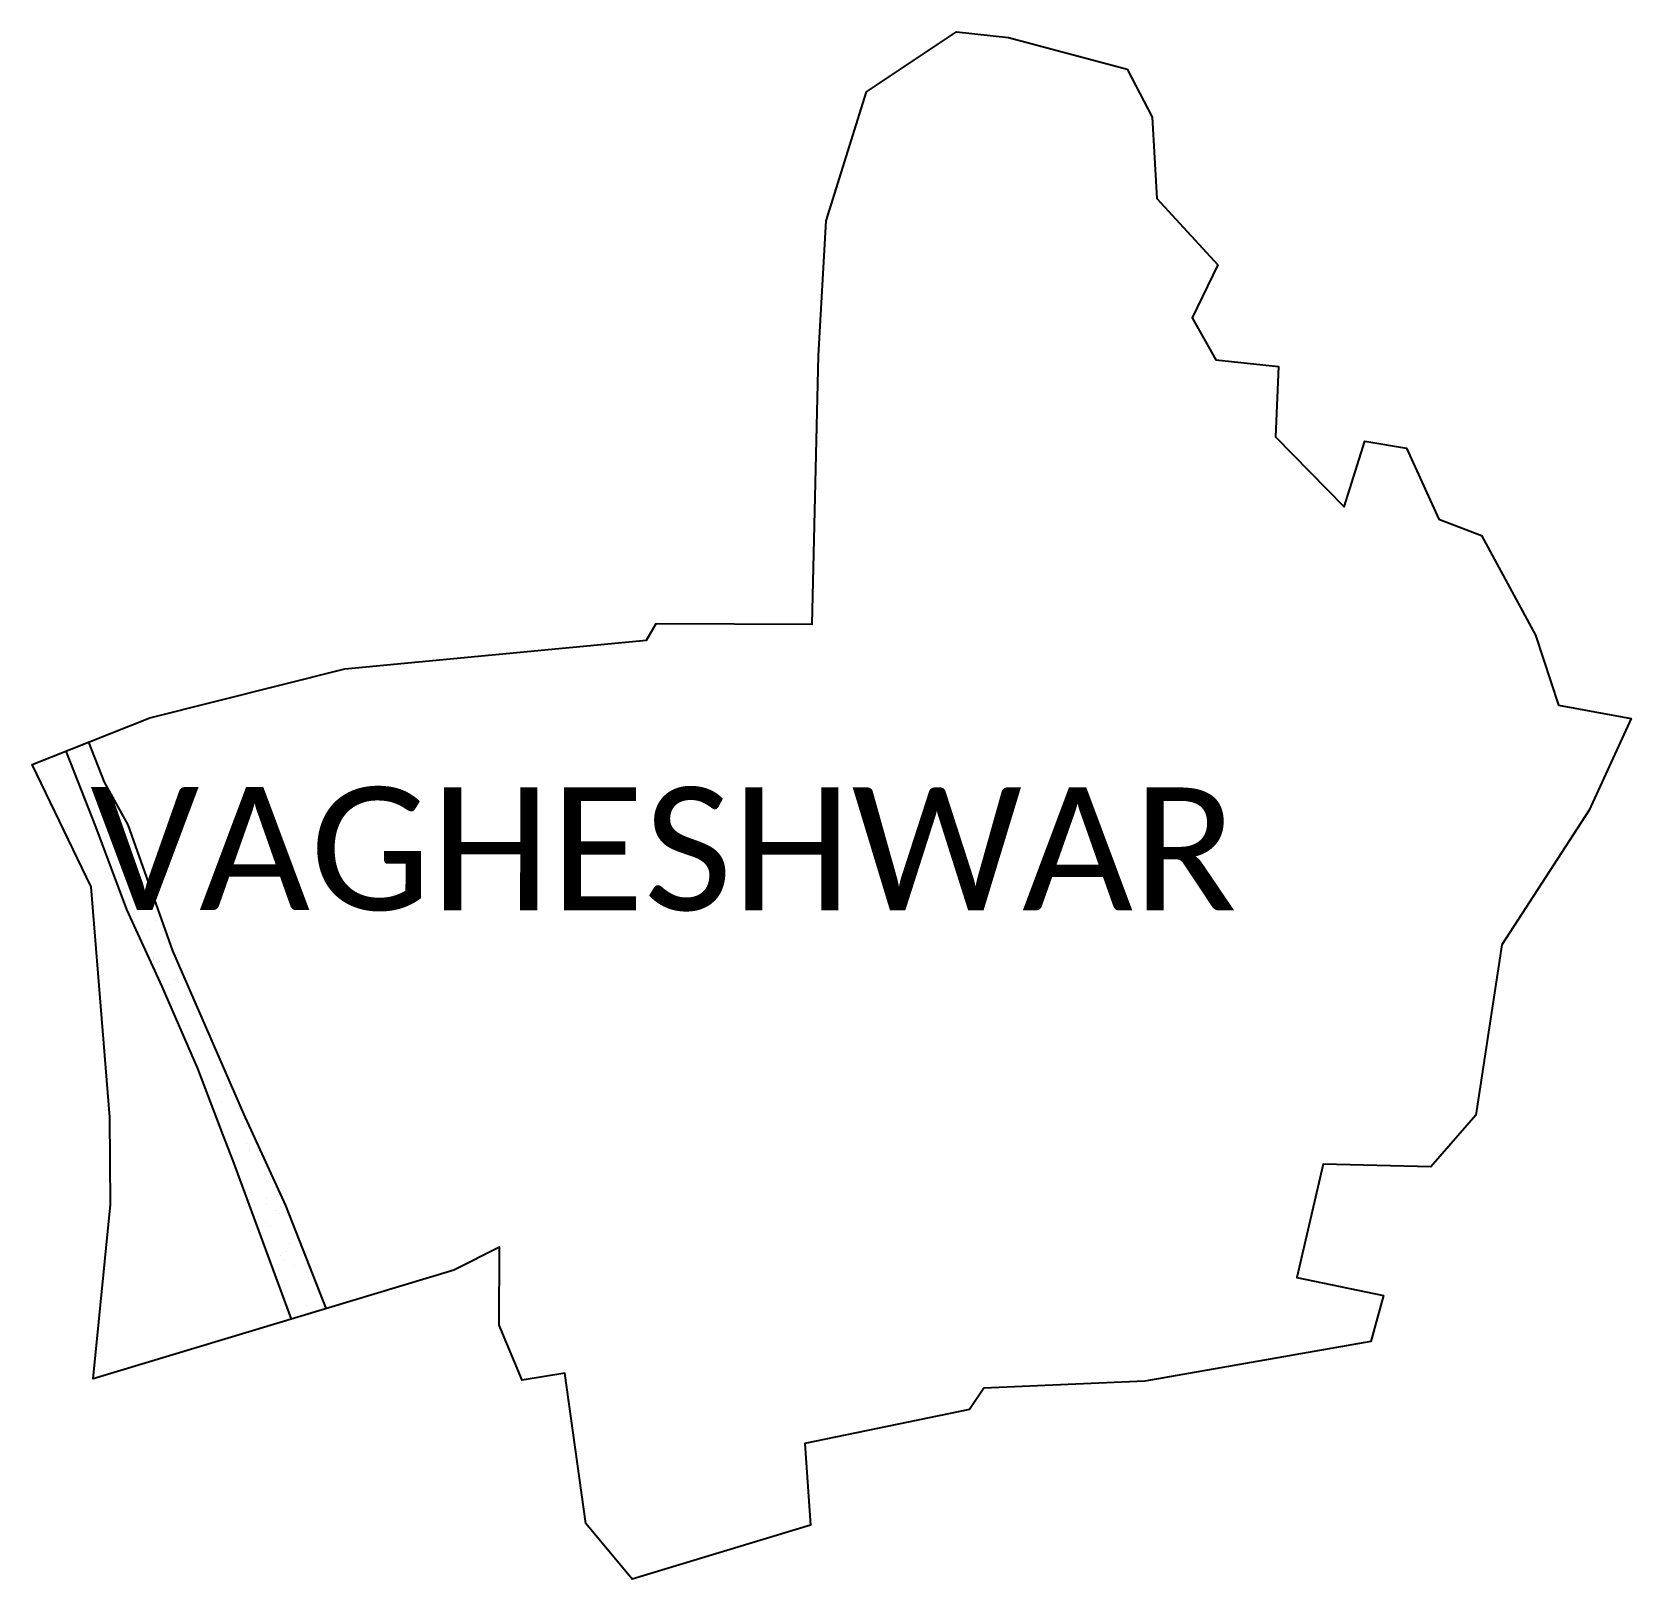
# Model space of a CAD drawing. Header units: metres. Extents: x 353127 to 354393, y 1751941 to 1753166.
import ezdxf

# ---------------------------------------------------------------- set-up
doc = ezdxf.new("R2010")
doc.units = ezdxf.units.M
doc.layers.add('SAND DUNES', color=42, linetype='Continuous')
doc.layers.add('VILLAGE NAME', color=250, linetype='Continuous')

msp = doc.modelspace()

# ---------------------------------------------------------------- linework, layer by layer
at = {"color": 3}
for points in [[(354013.9, 1753098.8), (354017.5, 1753034.4), (354065.9, 1752982), (354045.6, 1752939.9), (354064.3, 1752906.7), (354113.8, 1752901.3), (354111.4, 1752845.8), (354165.8, 1752790.4), (354182.2, 1752842.2), (354215.1, 1752836.7), (354240.8, 1752780.4), (354274.7, 1752767.7), (354317.2, 1752688.6), (354335.5, 1752633.2), (354393, 1752622.7), (354359.8, 1752550.2), (354290.6, 1752443.5), (354270.1, 1752308.5), (354234.4, 1752267.6), (354149.3, 1752269.7), (354128.3, 1752180.1), (354197, 1752165.9), (354186.9, 1752129.3), (354007.9, 1752097.9), (353880.6, 1752092.3), (353869.1, 1752075.5), (353738.7, 1752048.6), (353743.2, 1751983.9), (353602.2, 1751941.3), (353565.5, 1751985.3), (353548.7, 1752104.2), (353514.9, 1752098.7), (353496.7, 1752142.4), (353497.1, 1752204.1), (353460.8, 1752185.9), (353175.2, 1752099.8), (353189.1, 1752237.8), (353188.4, 1752306.9), (353173.8, 1752489.4), (353126.9, 1752586.3), (353220.2, 1752623.1), (353374.5, 1752662.1), (353613.5, 1752684.8), (353621, 1752698), (353744.6, 1752697.5), (353749.5, 1752910), (353755.8, 1753016.8), (353787.7, 1753119), (353859, 1753166.3), (353900, 1753161.8), (353994.1, 1753136.8)], [(353994.1, 1753136.8), (354013.9, 1753098.8)]]:
    msp.add_lwpolyline(points, dxfattribs=at)
at = {"layer": 'SAND DUNES'}
for p, q in [((353153.6, 1752596.8), (353177.5, 1752536.5)), ((353184.3, 1752572.3), (353171.9, 1752604)), ((353202.9, 1752538.6), (353184.3, 1752572.3)), ((353177.5, 1752536.5), (353201.6, 1752471.5)), ((353238.4, 1752438.7), (353202.9, 1752538.6)), ((353201.6, 1752471.5), (353229.8, 1752410.5)), ((353294.7, 1752309.7), (353238.4, 1752438.7)), ((353229.8, 1752410.5), (353257.9, 1752345.5)), ((353257.9, 1752345.5), (353278, 1752292.7)), ((353327.8, 1752237.1), (353294.7, 1752309.7)), ((353278, 1752292.7), (353286, 1752272.4)), ((353286, 1752272.4), (353332.1, 1752147.1)), ((353360, 1752154.9), (353327.8, 1752237.1))]:
    msp.add_line(p, q, dxfattribs=at)
at = {"layer": 'SAND DUNES', "linetype": 'Continuous'}
for p, q in [((353163.5, 1752581.9), (353163.5, 1752581.9)), ((353172.5, 1752583), (353172.5, 1752583)), ((353177.3, 1752562), (353177.3, 1752562)), ((353181.9, 1752562.9), (353181.9, 1752562.9)), ((353199.1, 1752544.6), (353199.1, 1752544.6)), ((353179.3, 1752539.2), (353179.3, 1752539.2)), ((353188.3, 1752540.3), (353188.3, 1752540.3)), ((353186, 1752529.1), (353186, 1752529.1)), ((353189.1, 1752526.2), (353189.1, 1752526.2)), ((353195.7, 1752519.6), (353195.7, 1752519.6)), ((353200.1, 1752511.3), (353200.1, 1752511.3)), ((353204.1, 1752512.3), (353204.1, 1752512.3)), ((353195.1, 1752496.5), (353195.1, 1752496.5)), ((353204.1, 1752497.7), (353204.1, 1752497.7)), ((353201.1, 1752478), (353201.1, 1752478)), ((353209.5, 1752476.3), (353209.5, 1752476.3)), ((353210.9, 1752453.8), (353210.9, 1752453.8)), ((353219.9, 1752455), (353219.9, 1752455)), ((353225.4, 1752462.6), (353225.4, 1752462.6)), ((353222.7, 1752432.2), (353222.7, 1752432.2)), ((353223.3, 1752433), (353223.3, 1752433)), ((353226.4, 1752429.3), (353226.4, 1752429.3)), ((353239.8, 1752416.4), (353239.8, 1752416.4)), ((353235.6, 1752412.3), (353235.6, 1752412.3)), ((353243, 1752413.5), (353243, 1752413.5)), ((353249.6, 1752413), (353249.6, 1752413)), ((353250.6, 1752379.7), (353250.6, 1752379.7)), ((353251.4, 1752369.6), (353251.4, 1752369.6)), ((353265.4, 1752371.4), (353265.4, 1752371.4)), ((353267.2, 1752326.9), (353267.2, 1752326.9)), ((353273.4, 1752329), (353273.4, 1752329)), ((353281.2, 1752328.7), (353281.2, 1752328.7)), ((353276.6, 1752319.6), (353276.6, 1752319.6)), ((353285.1, 1752324.5), (353285.1, 1752324.5)), ((353293.7, 1752303.7), (353293.7, 1752303.7)), ((353296.9, 1752300.8), (353296.9, 1752300.8)), ((353282.9, 1752284.3), (353282.9, 1752284.3)), ((353297, 1752286.1), (353297, 1752286.1)), ((353298.7, 1752280.3), (353298.7, 1752280.3)), ((353298.8, 1752281.2), (353298.8, 1752281.2)), ((353306.1, 1752276.5), (353306.1, 1752276.5)), ((353298.7, 1752241.6), (353298.7, 1752241.6)), ((353299.7, 1752247), (353299.7, 1752247)), ((353312.8, 1752243.4), (353312.8, 1752243.4)), ((353312.6, 1752237.9), (353312.6, 1752237.9)), ((353319.9, 1752233.2), (353319.9, 1752233.2)), ((353323, 1752230.7), (353323, 1752230.7)), ((353312.3, 1752223.6), (353312.3, 1752223.6)), ((353315.5, 1752220.7), (353315.5, 1752220.7)), ((353328.5, 1752200.7), (353328.5, 1752200.7)), ((353330.5, 1752206.9), (353330.5, 1752206.9)), ((353314.5, 1752198.9), (353314.5, 1752198.9)), ((353324, 1752197.4), (353324, 1752197.4)), ((353326.4, 1752194.6), (353326.4, 1752194.6)), ((353333.7, 1752189.9), (353333.7, 1752189.9)), ((353345.8, 1752180.1), (353345.8, 1752180.1)), ((353330.3, 1752156.2), (353330.3, 1752156.2)), ((353340.2, 1752151.3), (353340.2, 1752151.3)), ((353344.3, 1752158), (353344.3, 1752158))]:
    msp.add_line(p, q, dxfattribs=at)

# ---------------------------------------------------------------- texts
at = {"layer": 'VILLAGE NAME', "insert": (353173.1, 1752568.4), "char_height": 97.384, "attachment_point": 1, "rotation": 359.9793}
msp.add_mtext_dynamic_manual_height_columns('{\\fCalibri|b0|i0|c0|p34;VAGHESHWAR}', width=960.962, gutter_width=486.9, heights=[0], dxfattribs=at)

doc.saveas('drawing.dxf')
